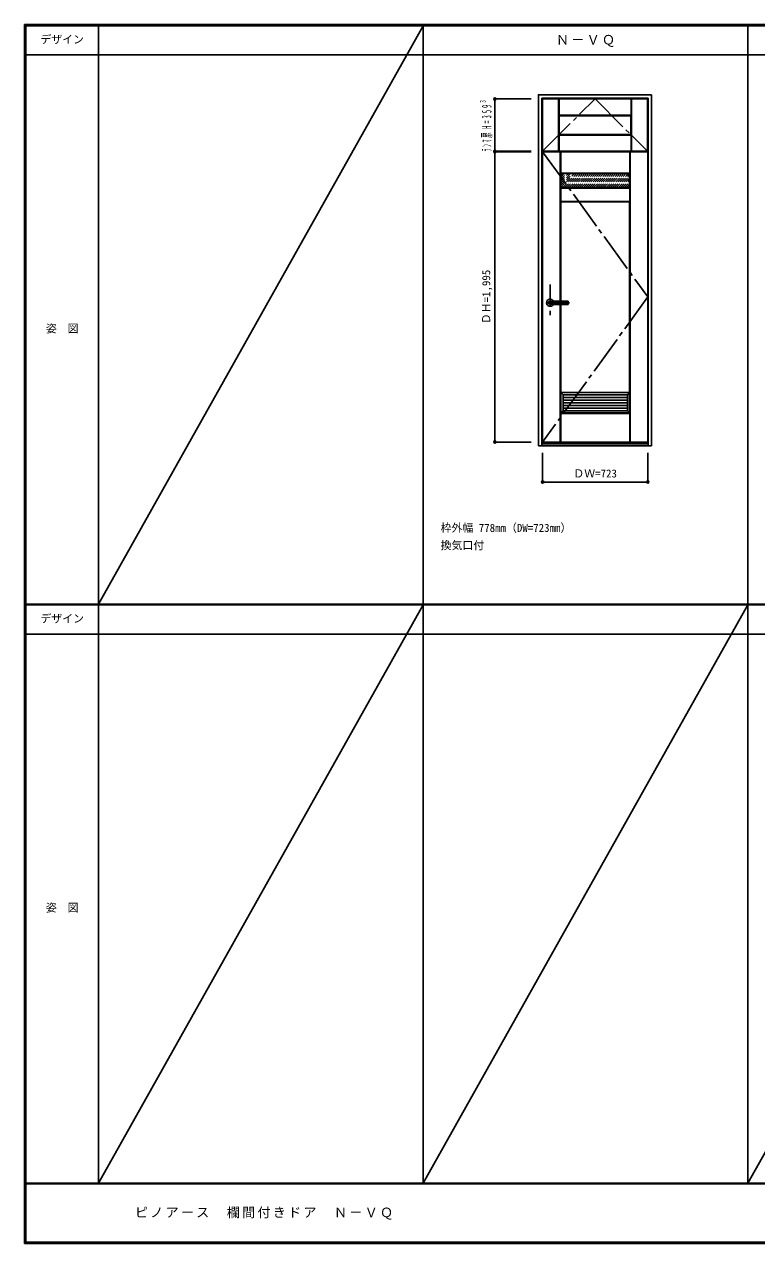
# Model space of a CAD drawing. Units: millimetres, scale not verified. Extents: x -6000 to 5700, y -4307 to 4175.
# Drawn here: x -6000 to -966, y -4205 to 4175 of the extents above; entities that cross this region are included whole.
import ezdxf
from ezdxf.enums import TextEntityAlignment as Align

# ---------------------------------------------------------------- set-up
doc = ezdxf.new("R2010")
doc.units = ezdxf.units.MM
doc.header["$LTSCALE"] = 30
doc.header["$PDMODE"] = 32
doc.header["$PDSIZE"] = 15
for name, pattern in [('CHAIN1', [8, 5, -1, 1, -1]), ('CHAIN2', [12, 9, -1, 1, -1]), ('DASHED1', [1.8, 1.2, -0.6])]:
    doc.linetypes.add(name, pattern=pattern)
for name, color, linetype in [('0-1_通り芯', 4, 'CHAIN1'), ('0-2_扉', 3, 'Continuous'), ('0-3_仕上げ', 7, 'Continuous'), ('0-4_枠', 3, 'Continuous'), ('0-5_レバー', 3, 'Continuous'), ('0-7', 7, 'CHAIN2'), ('0-A_文字', 7, 'Continuous'), ('0-B_寸法', 4, 'Continuous'), ('0-C_ハッチ', 4, 'DASHED1'), ('F-1_枠', 6, 'Continuous'), ('F-A_文字', 7, 'Continuous')]:
    doc.layers.add(name, color=color, linetype=linetype)
doc.styles.add('ＭＳ ゴシック', font='')
doc.styles.get('ＭＳ ゴシック').set_extended_font_data('MS Gothic')

msp = doc.modelspace()

# ---------------------------------------------------------------- linework, layer by layer
at = {"layer": '0-1_通り芯'}
for p, q in [((-2385.8, 2386.75), (-2385.8, 2176.75)), ((-2253.3, 2261.75), (-2430.8, 2261.75))]:
    msp.add_line(p, q, dxfattribs=at)
at = {"layer": '0-2_扉'}
for p, q in [((-2438.3, 3303.25), (-2438.3, 3662.25)), ((-2438.3, 3662.25), (-1715.3, 3662.25)), ((-1713.8, 1304.25), (-1713.8, 3299.25)), ((-2436.8, 1304.25), (-1713.8, 1304.25))]:
    msp.add_line(p, q, dxfattribs=at)
for points in [[(-2438.3, 3303.25), (-1715.3, 3303.25), (-1715.3, 3662.25)], [(-2436.8, 1304.25), (-2436.8, 3299.25), (-1713.8, 3299.25)]]:
    msp.add_lwpolyline(points, dxfattribs=at)
at = {"layer": '0-3_仕上げ'}
for p, q in [((-2327.3, 3303.25), (-2327.3, 3662.25)), ((-2325.8, 3549.75), (-2325.8, 3662.25)), ((-2324.3, 3551.25), (-2324.3, 3662.25)), ((-1829.3, 3551.25), (-1829.3, 3662.25)), ((-1827.8, 3549.75), (-1827.8, 3662.25)), ((-1826.3, 3303.25), (-1826.3, 3662.25)), ((-1829.3, 3551.25), (-2324.3, 3551.25)), ((-2325.8, 3415.75), (-2325.8, 3303.25)), ((-2324.3, 3414.25), (-2324.3, 3303.25)), ((-1829.3, 3414.25), (-2324.3, 3414.25)), ((-1829.3, 3414.25), (-1829.3, 3303.25)), ((-1827.8, 3415.75), (-1827.8, 3303.25)), ((-2315.8, 2273.25), (-2315.8, 3299.25)), ((-2312.8, 3153.25), (-2312.8, 3299.25)), ((-1837.8, 3153.25), (-1837.8, 3299.25)), ((-1834.8, 1304.25), (-1834.8, 3299.25)), ((-2311.8, 3149.25), (-2314.3, 3151.75)), ((-1837.8, 3153.25), (-2312.8, 3153.25)), ((-1836.3, 3151.75), (-1838.8, 3149.25)), ((-2314.3, 2956.75), (-2314.3, 3051.75)), ((-2312.8, 2958.25), (-2312.8, 3050.25)), ((-1837.8, 3050.25), (-2312.8, 3050.25)), ((-1838.8, 3054.25), (-1836.3, 3051.75)), ((-1837.8, 3050.25), (-1836.3, 3051.75)), ((-1837.8, 2958.25), (-1837.8, 3050.25)), ((-1836.3, 2956.75), (-1836.3, 3051.75)), ((-2312.8, 2958.25), (-2314.3, 2956.75)), ((-2311.8, 2954.25), (-2314.3, 2956.75)), ((-2312.8, 2958.25), (-1837.8, 2958.25)), ((-1836.3, 2956.75), (-1838.8, 2954.25)), ((-1837.8, 2958.25), (-1836.3, 2956.75)), ((-2315.8, 1304.25), (-2315.8, 2250.25)), ((-2311.8, 1644.25), (-2296.8, 1629.25)), ((-2311.8, 1644.25), (-2311.8, 1504.25)), ((-1838.8, 1504.25), (-1838.8, 1644.25)), ((-2296.8, 1519.25), (-2311.8, 1504.25)), ((-1838.8, 1504.25), (-1853.8, 1519.25)), ((-2314.3, 1304.25), (-2314.3, 1501.75)), ((-2312.8, 1304.25), (-2312.8, 1500.25)), ((-1837.8, 1500.25), (-2312.8, 1500.25)), ((-2311.8, 1504.25), (-1838.8, 1504.25)), ((-1838.8, 1504.25), (-1836.3, 1501.75)), ((-1837.8, 1500.25), (-1836.3, 1501.75)), ((-1837.8, 1304.25), (-1837.8, 1500.25)), ((-1836.3, 1304.25), (-1836.3, 1501.75))]:
    msp.add_line(p, q, dxfattribs=at)
at = {"layer": '0-3_仕上げ', "color": 3}
for p, q in [((-2323.3, 3418.25), (-2323.3, 3547.25)), ((-2323.3, 3547.25), (-1830.3, 3547.25)), ((-2311.8, 3054.25), (-2311.8, 3149.25)), ((-1838.8, 3149.25), (-2311.8, 3149.25)), ((-1838.8, 3054.25), (-1838.8, 3149.25)), ((-1838.8, 3054.25), (-2311.8, 3054.25)), ((-2311.8, 2954.25), (-1838.8, 2954.25)), ((-2311.8, 2954.25), (-2311.8, 2273.25)), ((-1838.8, 2954.25), (-1838.8, 1504.25)), ((-2311.8, 2250.25), (-2311.8, 1504.25)), ((-2296.8, 1629.25), (-2296.8, 1519.25)), ((-1853.8, 1610.92), (-2296.8, 1610.92)), ((-1853.8, 1592.58), (-2296.8, 1592.58)), ((-1853.8, 1574.25), (-2296.8, 1574.25)), ((-1853.8, 1555.92), (-2296.8, 1555.92)), ((-1853.8, 1537.58), (-2296.8, 1537.58)), ((-2296.8, 1519.25), (-1853.8, 1519.25)), ((-1838.8, 1504.25), (-2311.8, 1504.25))]:
    msp.add_line(p, q, dxfattribs=at)
at = {"layer": '0-3_仕上げ'}
for points in [[(-2324.3, 3551.25), (-2325.8, 3549.75), (-2323.3, 3547.25)], [(-1829.3, 3551.25), (-1827.8, 3549.75), (-1830.3, 3547.25)], [(-2324.3, 3414.25), (-2325.8, 3415.75), (-2323.3, 3418.25)], [(-1829.3, 3414.25), (-1827.8, 3415.75), (-1830.3, 3418.25)], [(-2312.8, 3153.25), (-2314.3, 3151.75), (-2314.3, 3299.25)], [(-1837.8, 3153.25), (-1836.3, 3151.75), (-1836.3, 3299.25)], [(-2312.8, 3050.25), (-2314.3, 3051.75), (-2311.8, 3054.25)], [(-1853.8, 1629.25), (-1838.8, 1644.25), (-2311.8, 1644.25)], [(-2312.8, 1500.25), (-2314.3, 1501.75), (-2311.8, 1504.25)]]:
    msp.add_lwpolyline(points, dxfattribs=at)
at = {"layer": '0-3_仕上げ', "color": 3}
for points in [[(-2323.3, 3418.25), (-1830.3, 3418.25), (-1830.3, 3547.25)], [(-1853.8, 1519.25), (-1853.8, 1629.25), (-2296.8, 1629.25)]]:
    msp.add_lwpolyline(points, dxfattribs=at)
at = {"layer": '0-4_枠'}
for p, q in [((-1687.8, 1279.25), (-1687.8, 3691.25)), ((-1711.8, 1279.25), (-1711.8, 3667.25)), ((-2465.8, 1279.25), (-1687.8, 1279.25)), ((-2441.8, 1294.25), (-1711.8, 1294.25)), ((-2441.8, 1291.25), (-1711.8, 1291.25))]:
    msp.add_line(p, q, dxfattribs=at)
for points in [[(-2465.8, 1279.25), (-2465.8, 3691.25), (-1687.8, 3691.25)], [(-2441.8, 1279.25), (-2441.8, 3667.25), (-1711.8, 3667.25)]]:
    msp.add_lwpolyline(points, dxfattribs=at)
at = {"layer": '0-5_レバー'}
for p, q in [((-2385.8, 2271.25), (-2366.8, 2271.25)), ((-2366.8, 2272.25), (-2365.8, 2273.25)), ((-2366.8, 2251.25), (-2366.8, 2272.25)), ((-2365.8, 2273.25), (-2261.8, 2273.25)), ((-2260.8, 2272.25), (-2261.8, 2273.25)), ((-2260.8, 2251.25), (-2260.8, 2272.25)), ((-2385.8, 2252.25), (-2366.8, 2252.25)), ((-2366.8, 2251.25), (-2365.8, 2250.25)), ((-2261.8, 2250.25), (-2365.8, 2250.25)), ((-2260.8, 2251.25), (-2261.8, 2250.25))]:
    msp.add_line(p, q, dxfattribs=at)
at = {"layer": '0-5_レバー', "color": 4}
for p, q in [((-2365.8, 2250.25), (-2365.8, 2273.25)), ((-2261.8, 2273.25), (-2261.8, 2250.25))]:
    msp.add_line(p, q, dxfattribs=at)
for radius, start, end in [(24.55, 27.93255, 332.06745), (11, 59.72736, 300.27264)]:
    msp.add_arc((-2385.8, 2261.75), radius, start, end, dxfattribs=at)
at = {"layer": '0-5_レバー'}
msp.add_arc((-2385.8, 2261.75), 9.5, 90, 270, dxfattribs=at)
at = {"layer": '0-7'}
for p, q in [((-2436.8, 3299.25), (-1713.8, 2301.75)), ((-1713.8, 2301.75), (-2436.8, 1304.25))]:
    msp.add_line(p, q, dxfattribs=at)
msp.add_lwpolyline([(-2438.3, 3303.25), (-2076.8, 3662.25), (-1715.3, 3303.25)], dxfattribs=at)
at = {"layer": '0-B_寸法'}
for p, q in [((-2765.8, 3303.25), (-2765.8, 3662.25)), ((-2765.8, 3662.25), (-2515.8, 3662.25)), ((-2765.8, 3303.25), (-2515.8, 3303.25)), ((-2765.8, 3299.25), (-2515.8, 3299.25)), ((-2765.8, 3299.25), (-2765.8, 1304.25)), ((-2765.8, 1304.25), (-2515.8, 1304.25)), ((-2436.8, 1029.25), (-2436.8, 1229.25)), ((-1713.8, 1029.25), (-1713.8, 1229.25)), ((-2436.8, 1029.25), (-1713.8, 1029.25))]:
    msp.add_line(p, q, dxfattribs=at)
at = {"layer": '0-B_寸法', "color": 7}
for p in [(-2765.8, 3662.25), (-2765.8, 3303.25), (-2765.8, 3299.25), (-2765.8, 1304.25), (-2436.8, 1029.25), (-1713.8, 1029.25)]:
    msp.add_point(p, dxfattribs=at)
at = {"layer": '0-C_ハッチ'}
for p, q in [((-2311.8, 3054.88), (-2217.43, 3149.25)), ((-2311.8, 3069.02), (-2231.58, 3149.25)), ((-2311.8, 3083.17), (-2245.72, 3149.25)), ((-2311.8, 3097.31), (-2259.86, 3149.25)), ((-2311.8, 3111.45), (-2274, 3149.25)), ((-2311.8, 3125.59), (-2288.14, 3149.25)), ((-2311.8, 3139.74), (-2302.29, 3149.25)), ((-2298.29, 3054.25), (-2203.29, 3149.25)), ((-2284.15, 3054.25), (-2189.15, 3149.25)), ((-2270.01, 3054.25), (-2175.01, 3149.25)), ((-2255.86, 3054.25), (-2160.86, 3149.25)), ((-2241.72, 3054.25), (-2146.72, 3149.25)), ((-2227.58, 3054.25), (-2132.58, 3149.25)), ((-2213.44, 3054.25), (-2118.44, 3149.25)), ((-2199.3, 3054.25), (-2104.3, 3149.25)), ((-2185.15, 3054.25), (-2090.15, 3149.25)), ((-2171.01, 3054.25), (-2076.01, 3149.25)), ((-2156.87, 3054.25), (-2061.87, 3149.25)), ((-2142.73, 3054.25), (-2047.73, 3149.25)), ((-2128.59, 3054.25), (-2033.59, 3149.25)), ((-2114.44, 3054.25), (-2019.44, 3149.25)), ((-2100.3, 3054.25), (-2005.3, 3149.25)), ((-2086.16, 3054.25), (-1991.16, 3149.25)), ((-2072.02, 3054.25), (-1977.02, 3149.25)), ((-2057.87, 3054.25), (-1962.87, 3149.25)), ((-2043.73, 3054.25), (-1948.73, 3149.25)), ((-2029.59, 3054.25), (-1934.59, 3149.25)), ((-2015.45, 3054.25), (-1920.45, 3149.25)), ((-2001.31, 3054.25), (-1906.31, 3149.25)), ((-1987.16, 3054.25), (-1892.16, 3149.25)), ((-1973.02, 3054.25), (-1878.02, 3149.25)), ((-1958.88, 3054.25), (-1863.88, 3149.25)), ((-1944.74, 3054.25), (-1849.74, 3149.25)), ((-1930.6, 3054.25), (-1838.8, 3146.04)), ((-1916.45, 3054.25), (-1838.8, 3131.9)), ((-1902.31, 3054.25), (-1838.8, 3117.76)), ((-1888.17, 3054.25), (-1838.8, 3103.62)), ((-1874.03, 3054.25), (-1838.8, 3089.48)), ((-1859.88, 3054.25), (-1838.8, 3075.33)), ((-1845.74, 3054.25), (-1838.8, 3061.19))]:
    msp.add_line(p, q, dxfattribs=at)
at = {"layer": 'F-1_枠'}
for p, q in [((-6000, 4175), (5700, 4175)), ((-6000, 4175), (-6000, -4205)), ((-6000, 4170), (5700, 4170)), ((-6000, 4165), (5700, 4165)), ((-5995, 4175), (-5995, -4205)), ((-5990, 4175), (-5990, -4205)), ((-5490, 4175), (-5490, -3790)), ((-3258.4, 4175), (-3258.4, -3790)), ((-1026.8, 4175), (-1026.8, -3790)), ((-6000, 3965), (5700, 3965)), ((-6000, 190.5), (5700, 190.5)), ((-6000, 187.5), (5700, 187.5)), ((-6000, 184.5), (5700, 184.5)), ((-6000, -15.5), (5700, -15.5)), ((5700, -3790), (-6000, -3790)), ((5700, -3795), (-6000, -3795)), ((5700, -4195), (-6000, -4195)), ((5700, -4200), (-6000, -4200)), ((5700, -4205), (-6000, -4205))]:
    msp.add_line(p, q, dxfattribs=at)
at = {"layer": 'F-A_文字'}
for p, q in [((-3258.4, 4165), (-5490, 190.5)), ((-3258.4, 184.5), (-5490, -3790)), ((-3258.4, -3790), (-1026.8, 184.5)), ((-1026.8, -3790), (1204.8, 184.5))]:
    msp.add_line(p, q, dxfattribs=at)

# ---------------------------------------------------------------- texts
at = {"layer": '0-A_文字', "style": 'ＭＳ ゴシック'}
for s, p in [('枠外幅 778mm（DW=723mm）', (-3138.4, 670.5)), ('換気口付', (-3138.4, 550.5))]:
    msp.add_text(s, height=54.99, dxfattribs=at).set_placement(p, align=Align.BOTTOM_LEFT)
at = {"layer": '0-A_文字', "insert": (-2345.1, 4020), "char_height": 65.98, "attachment_point": 7, "style": 'ＭＳ ゴシック'}
msp.add_mtext('\\T1.17;Ｎ－ＶＱ', dxfattribs=at)
at = {"layer": '0-B_寸法', "color": 7, "style": 'ＭＳ ゴシック'}
msp.add_text('ＤＨ=1,995', height=54.99, rotation=90, dxfattribs=at).set_placement((-2780.8, 2114.25), align=Align.BOTTOM_LEFT)
msp.add_text('ＤＷ=723', height=54.99, dxfattribs=at).set_placement((-2225.8, 1044.25), align=Align.BOTTOM_LEFT)
at = {"layer": '0-B_寸法', "color": 7, "insert": (-2780.8, 3302.75), "char_height": 65.98, "attachment_point": 7, "rotation": 90, "style": 'ＭＳ ゴシック'}
msp.add_mtext('\\T1.67;\\W0.4;ﾗﾝﾏ扉H=359³', dxfattribs=at)
at = {"layer": 'F-A_文字', "style": 'ＭＳ ゴシック'}
for s, p in [('デザイン', (-5890, 4027.5)), ('姿\u3000図', (-5852.5, 2040.25)), ('デザイン', (-5890, 47)), ('姿\u3000図', (-5852.5, -1940.25))]:
    msp.add_text(s, height=54.99, dxfattribs=at).set_placement(p, align=Align.BOTTOM_LEFT)
at = {"layer": 'F-A_文字', "insert": (-5240, -4040), "char_height": 65.98, "attachment_point": 7, "style": 'ＭＳ ゴシック'}
msp.add_mtext('\\T1.17;ピノアース\u3000欄間付きドア\u3000Ｎ－ＶＱ', dxfattribs=at)

doc.saveas('drawing.dxf')
